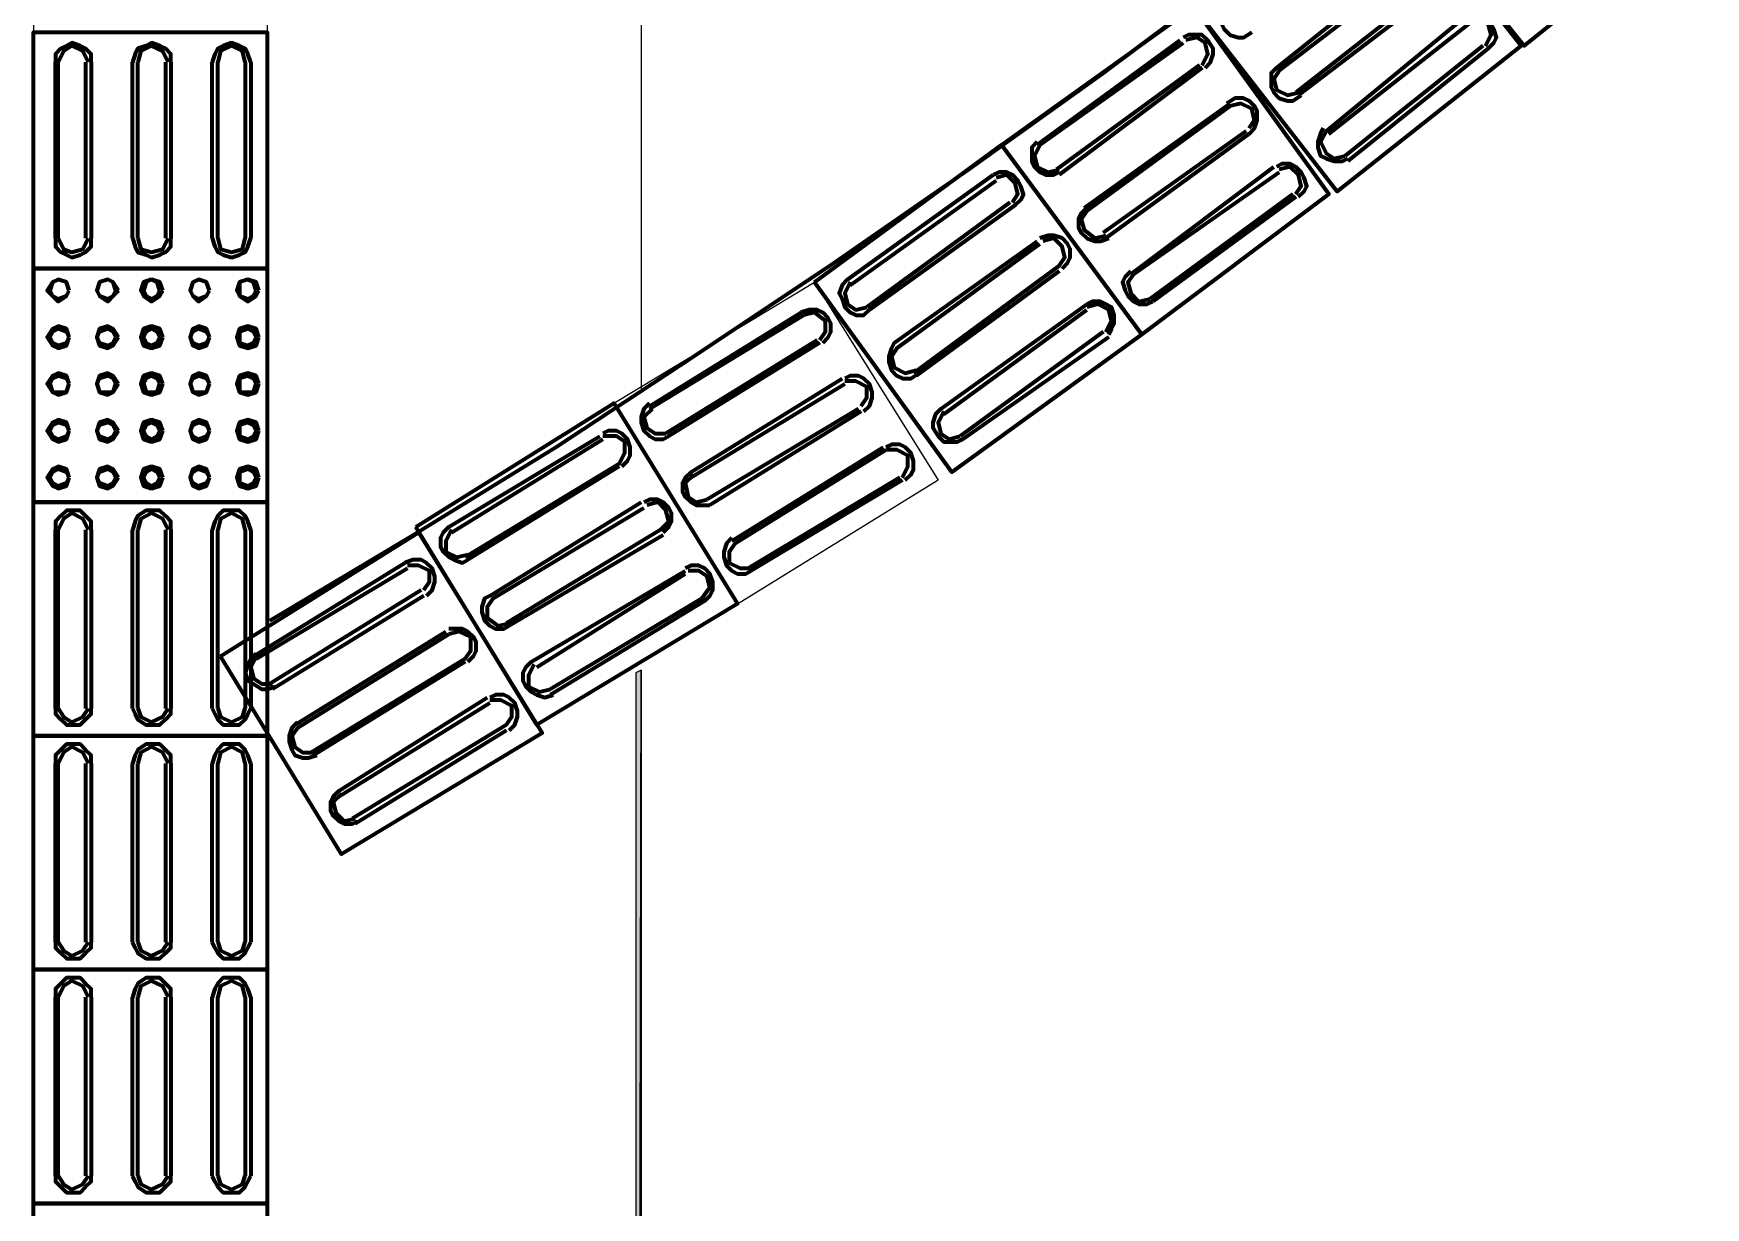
# Model space of a CAD drawing. Header units: millimetres. Extents: x 2273 to 2522, y 1034 to 1187.
# Drawn here: x 2457.119 to 2458.908, y 1039.703 to 1040.959 of the extents above; entities that cross this region are included whole.
import ezdxf

# ---------------------------------------------------------------- set-up
doc = ezdxf.new("R2010")
doc.units = ezdxf.units.MM
doc.layers.add('LAYER8', color=8, linetype='Continuous')
doc.layers.add('PAREDES', color=4, linetype='Continuous', lineweight=100)

# ---------------------------------------------------------------- blocks, each defined once
blk = doc.blocks.new('VBCX')
at = {"layer": 'PAREDES', "color": 160, "linetype": 'Continuous'}
for points in [[(85.324, 142.0627), (85.224, 142.2245)], [(85.327, 142.0657), (85.2299, 142.2275)], [(85.4681, 142.1539), (85.474, 142.148), (85.4799, 142.1451), (85.4887, 142.1451), (85.4946, 142.148), (85.5005, 142.1539), (85.5034, 142.1598), (85.5034, 142.1686), (85.5005, 142.1745)], [(85.4711, 142.1569), (85.4799, 142.148), (85.4917, 142.151), (85.5005, 142.1598), (85.4975, 142.1716)], [(85.3946, 142.1098), (85.4005, 142.1039), (85.4093, 142.101), (85.4152, 142.101), (85.424, 142.1039), (85.4299, 142.1069), (85.4328, 142.1157), (85.4328, 142.1216), (85.4299, 142.1304)], [(85.4005, 142.1098), (85.4093, 142.1039), (85.4211, 142.1069), (85.427, 142.1157), (85.427, 142.1275)], [(84.9093, 141.8275), (84.6564, 141.8275), (84.6564, 142.0775), (84.9093, 142.0775), (84.9093, 141.8275)], [(85.4093, 141.8275), (85.1593, 141.8275), (85.1593, 142.0775), (85.4093, 142.0775), (85.4093, 141.8275)], [(85.3211, 142.0657), (85.327, 142.0598), (85.3328, 142.0569), (85.3417, 142.0539), (85.3505, 142.0569), (85.3534, 142.0627), (85.3593, 142.0716), (85.3593, 142.0775), (85.3564, 142.0863)], [(85.324, 142.0657), (85.3358, 142.0598), (85.3475, 142.0627), (85.3534, 142.0716), (85.3534, 142.0833)], [(85.6593, 141.8275), (85.4093, 141.8275), (85.4093, 142.0775), (85.6593, 142.0775), (85.6593, 141.8275)], [(85.9093, 141.8275), (85.6593, 141.8275), (85.6593, 142.0775), (85.9093, 142.0775), (85.9093, 141.8275)], [(86.1593, 141.8275), (85.9093, 141.8275), (85.9093, 142.0775), (86.1593, 142.0775), (86.1593, 141.8275)], [(84.6887, 142.0598), (84.6799, 142.0569), (84.674, 142.0539), (84.6711, 142.048), (84.6681, 142.0392), (84.6711, 142.0304), (84.674, 142.0245), (84.6799, 142.0216), (84.6887, 142.0186)], [(84.6887, 142.0598), (84.877, 142.0598)], [(84.877, 142.0186), (84.8858, 142.0216), (84.8917, 142.0245), (84.8946, 142.0304), (84.8975, 142.0392), (84.8946, 142.048), (84.8917, 142.0539), (84.8858, 142.0569), (84.877, 142.0598)], [(85.1887, 142.0598), (85.1799, 142.0569), (85.174, 142.0539), (85.1681, 142.048), (85.1681, 142.0392), (85.1681, 142.0304), (85.174, 142.0245), (85.1799, 142.0216), (85.1887, 142.0186)], [(85.1887, 142.0598), (85.3799, 142.0598)], [(85.3799, 142.0186), (85.3858, 142.0216), (85.3917, 142.0245), (85.3975, 142.0304), (85.3975, 142.0392), (85.3975, 142.048), (85.3917, 142.0539), (85.3858, 142.0569), (85.3799, 142.0598)], [(85.4387, 142.0598), (85.4299, 142.0569), (85.424, 142.0539), (85.4181, 142.048), (85.4181, 142.0392), (85.4181, 142.0304), (85.424, 142.0245), (85.4299, 142.0216), (85.4387, 142.0186)], [(85.4387, 142.0598), (85.6299, 142.0598)], [(85.6299, 142.0186), (85.6358, 142.0216), (85.6417, 142.0245), (85.6475, 142.0304), (85.6475, 142.0392), (85.6475, 142.048), (85.6417, 142.0539), (85.6358, 142.0569), (85.6299, 142.0598)], [(85.6887, 142.0598), (85.6799, 142.0569), (85.674, 142.0539), (85.6681, 142.048), (85.6681, 142.0392), (85.6681, 142.0304), (85.674, 142.0245), (85.6799, 142.0216), (85.6887, 142.0186)], [(85.6887, 142.0598), (85.8799, 142.0598)], [(85.8799, 142.0186), (85.8858, 142.0216), (85.8917, 142.0245), (85.8975, 142.0304), (85.8975, 142.0392), (85.8975, 142.048), (85.8917, 142.0539), (85.8858, 142.0569), (85.8799, 142.0598)], [(84.6887, 142.0539), (84.677, 142.051), (84.6711, 142.0392), (84.677, 142.0275), (84.6887, 142.0245)], [(84.6887, 142.0539), (84.877, 142.0539)], [(84.877, 142.0245), (84.8887, 142.0275), (84.8917, 142.0392), (84.8887, 142.051), (84.877, 142.0539)], [(85.1887, 142.0539), (85.177, 142.051), (85.1711, 142.0392), (85.177, 142.0275), (85.1887, 142.0245)], [(85.1887, 142.0539), (85.3799, 142.0539)], [(85.3799, 142.0245), (85.3887, 142.0275), (85.3946, 142.0392), (85.3887, 142.051), (85.3799, 142.0539)], [(85.4387, 142.0539), (85.427, 142.051), (85.4211, 142.0392), (85.427, 142.0275), (85.4387, 142.0245)], [(85.4387, 142.0539), (85.6299, 142.0539)], [(85.6299, 142.0245), (85.6387, 142.0275), (85.6446, 142.0392), (85.6387, 142.051), (85.6299, 142.0539)], [(85.6887, 142.0539), (85.677, 142.051), (85.6711, 142.0392), (85.677, 142.0275), (85.6887, 142.0245)], [(85.6887, 142.0539), (85.8799, 142.0539)], [(85.8799, 142.0245), (85.8887, 142.0275), (85.8946, 142.0392), (85.8887, 142.051), (85.8799, 142.0539)], [(84.877, 142.0245), (84.6887, 142.0245)], [(85.3799, 142.0245), (85.1887, 142.0245)], [(85.6299, 142.0245), (85.4387, 142.0245)], [(85.8799, 142.0245), (85.6887, 142.0245)], [(84.877, 142.0186), (84.6887, 142.0186)], [(85.3799, 142.0186), (85.1887, 142.0186)], [(85.6299, 142.0186), (85.4387, 142.0186)], [(85.8799, 142.0186), (85.6887, 142.0186)], [(84.6887, 141.9745), (84.6799, 141.9745), (84.674, 141.9686), (84.6711, 141.9627), (84.6681, 141.9539), (84.6711, 141.948), (84.674, 141.9392), (84.6799, 141.9363), (84.6887, 141.9333)], [(84.6887, 141.9716), (84.677, 141.9657), (84.6711, 141.9539), (84.677, 141.9422), (84.6887, 141.9392)], [(84.6887, 141.9745), (84.877, 141.9745)], [(84.6887, 141.9686), (84.877, 141.9686)], [(84.877, 141.9333), (84.8858, 141.9363), (84.8917, 141.9392), (84.8946, 141.948), (84.8975, 141.9539), (84.8946, 141.9627), (84.8917, 141.9686), (84.8858, 141.9745), (84.877, 141.9745)], [(84.877, 141.9392), (84.8887, 141.9422), (84.8917, 141.9539), (84.8887, 141.9657), (84.877, 141.9716)], [(85.1887, 141.9745), (85.1799, 141.9745), (85.174, 141.9686), (85.1681, 141.9627), (85.1681, 141.9539), (85.1681, 141.948), (85.174, 141.9392), (85.1799, 141.9363), (85.1887, 141.9333)], [(85.1887, 141.9716), (85.177, 141.9657), (85.1711, 141.9539), (85.177, 141.9422), (85.1887, 141.9392)], [(85.1887, 141.9745), (85.3799, 141.9745)], [(85.1887, 141.9686), (85.3799, 141.9686)], [(85.3799, 141.9333), (85.3858, 141.9363), (85.3917, 141.9392), (85.3975, 141.948), (85.3975, 141.9539), (85.3975, 141.9627), (85.3917, 141.9686), (85.3858, 141.9745), (85.3799, 141.9745)], [(85.3799, 141.9392), (85.3887, 141.9422), (85.3946, 141.9539), (85.3887, 141.9657), (85.3799, 141.9716)], [(85.4387, 141.9745), (85.4299, 141.9745), (85.424, 141.9686), (85.4181, 141.9627), (85.4181, 141.9539), (85.4181, 141.948), (85.424, 141.9392), (85.4299, 141.9363), (85.4387, 141.9333)], [(85.4387, 141.9716), (85.427, 141.9657), (85.4211, 141.9539), (85.427, 141.9422), (85.4387, 141.9392)], [(85.4387, 141.9745), (85.6299, 141.9745)], [(85.4387, 141.9686), (85.6299, 141.9686)], [(85.6299, 141.9333), (85.6358, 141.9363), (85.6417, 141.9392), (85.6475, 141.948), (85.6475, 141.9539), (85.6475, 141.9627), (85.6417, 141.9686), (85.6358, 141.9745), (85.6299, 141.9745)], [(85.6299, 141.9392), (85.6387, 141.9422), (85.6446, 141.9539), (85.6387, 141.9657), (85.6299, 141.9716)], [(85.6887, 141.9745), (85.6799, 141.9745), (85.674, 141.9686), (85.6681, 141.9627), (85.6681, 141.9539), (85.6681, 141.948), (85.674, 141.9392), (85.6799, 141.9363), (85.6887, 141.9333)], [(85.6887, 141.9716), (85.677, 141.9657), (85.6711, 141.9539), (85.677, 141.9422), (85.6887, 141.9392)], [(85.6887, 141.9745), (85.8799, 141.9745)], [(85.6887, 141.9686), (85.8799, 141.9686)], [(85.8799, 141.9333), (85.8858, 141.9363), (85.8917, 141.9392), (85.8975, 141.948), (85.8975, 141.9539), (85.8975, 141.9627), (85.8917, 141.9686), (85.8858, 141.9745), (85.8799, 141.9745)], [(85.8799, 141.9392), (85.8887, 141.9422), (85.8946, 141.9539), (85.8887, 141.9657), (85.8799, 141.9716)], [(84.877, 141.9392), (84.6887, 141.9392)], [(84.877, 141.9333), (84.6887, 141.9333)], [(85.3799, 141.9392), (85.1887, 141.9392)], [(85.3799, 141.9333), (85.1887, 141.9333)], [(85.6299, 141.9392), (85.4387, 141.9392)], [(85.6299, 141.9333), (85.4387, 141.9333)], [(85.8799, 141.9392), (85.6887, 141.9392)], [(85.8799, 141.9333), (85.6887, 141.9333)], [(84.6887, 141.8892), (84.6799, 141.8892), (84.674, 141.8833), (84.6711, 141.8775), (84.6681, 141.8686), (84.6711, 141.8627), (84.674, 141.8569), (84.6799, 141.851), (84.6887, 141.851)], [(84.6887, 141.8863), (84.677, 141.8804), (84.6711, 141.8686), (84.677, 141.8598), (84.6887, 141.8539)], [(84.6887, 141.8892), (84.877, 141.8892)], [(84.6887, 141.8833), (84.877, 141.8833)], [(84.877, 141.851), (84.8858, 141.851), (84.8917, 141.8569), (84.8946, 141.8627), (84.8975, 141.8686), (84.8946, 141.8775), (84.8917, 141.8833), (84.8858, 141.8892), (84.877, 141.8892)], [(84.877, 141.8539), (84.8887, 141.8598), (84.8917, 141.8686), (84.8887, 141.8804), (84.877, 141.8863)], [(85.1887, 141.8892), (85.1799, 141.8892), (85.174, 141.8833), (85.1681, 141.8775), (85.1681, 141.8686), (85.1681, 141.8627), (85.174, 141.8569), (85.1799, 141.851), (85.1887, 141.851)], [(85.1887, 141.8863), (85.177, 141.8804), (85.1711, 141.8686), (85.177, 141.8598), (85.1887, 141.8539)], [(85.1887, 141.8892), (85.3799, 141.8892)], [(85.1887, 141.8833), (85.3799, 141.8833)], [(85.3799, 141.851), (85.3858, 141.851), (85.3917, 141.8569), (85.3975, 141.8627), (85.3975, 141.8686), (85.3975, 141.8775), (85.3917, 141.8833), (85.3858, 141.8892), (85.3799, 141.8892)], [(85.3799, 141.8539), (85.3887, 141.8598), (85.3946, 141.8686), (85.3887, 141.8804), (85.3799, 141.8863)], [(85.4387, 141.8892), (85.4299, 141.8892), (85.424, 141.8833), (85.4181, 141.8775), (85.4181, 141.8686), (85.4181, 141.8627), (85.424, 141.8569), (85.4299, 141.851), (85.4387, 141.851)], [(85.4387, 141.8863), (85.427, 141.8804), (85.4211, 141.8686), (85.427, 141.8598), (85.4387, 141.8539)], [(85.4387, 141.8892), (85.6299, 141.8892)], [(85.4387, 141.8833), (85.6299, 141.8833)], [(85.6299, 141.851), (85.6358, 141.851), (85.6417, 141.8569), (85.6475, 141.8627), (85.6475, 141.8686), (85.6475, 141.8775), (85.6417, 141.8833), (85.6358, 141.8892), (85.6299, 141.8892)], [(85.6299, 141.8539), (85.6387, 141.8598), (85.6446, 141.8686), (85.6387, 141.8804), (85.6299, 141.8863)], [(85.6887, 141.8892), (85.6799, 141.8892), (85.674, 141.8833), (85.6681, 141.8775), (85.6681, 141.8686), (85.6681, 141.8627), (85.674, 141.8569), (85.6799, 141.851), (85.6887, 141.851)], [(85.6887, 141.8863), (85.677, 141.8804), (85.6711, 141.8686), (85.677, 141.8598), (85.6887, 141.8539)], [(85.6887, 141.8892), (85.8799, 141.8892)], [(85.6887, 141.8833), (85.8799, 141.8833)], [(85.8799, 141.851), (85.8858, 141.851), (85.8917, 141.8569), (85.8975, 141.8627), (85.8975, 141.8686), (85.8975, 141.8775), (85.8917, 141.8833), (85.8858, 141.8892), (85.8799, 141.8892)], [(85.8799, 141.8539), (85.8887, 141.8598), (85.8946, 141.8686), (85.8887, 141.8804), (85.8799, 141.8863)], [(84.877, 141.8539), (84.6887, 141.8539)], [(84.877, 141.851), (84.6887, 141.851)], [(85.3799, 141.8539), (85.1887, 141.8539)], [(85.3799, 141.851), (85.1887, 141.851)], [(85.6299, 141.8539), (85.4387, 141.8539)], [(85.6299, 141.851), (85.4387, 141.851)], [(85.8799, 141.8539), (85.6887, 141.8539)], [(85.8799, 141.851), (85.6887, 141.851)]]:
    blk.add_lwpolyline(points, dxfattribs=at)
at = {"layer": 'PAREDES', "color": 30, "linetype": 'Continuous'}
for points in [[(84.9093, 142.0775), (85.1593, 142.0775), (85.1593, 141.8275), (84.9093, 141.8275), (84.9093, 142.0775)], [(84.9328, 142.0686), (84.924, 142.0657), (84.9211, 142.0569), (84.924, 142.048), (84.9328, 142.0451), (84.9387, 142.048), (84.9446, 142.0569), (84.9387, 142.0657), (84.9328, 142.0686)], [(84.9328, 142.0657), (84.924, 142.0627), (84.9211, 142.0569), (84.924, 142.048), (84.9328, 142.048), (84.9387, 142.048), (84.9417, 142.0569), (84.9387, 142.0627), (84.9328, 142.0657)], [(84.9828, 142.0686), (84.974, 142.0657), (84.9711, 142.0569), (84.974, 142.048), (84.9828, 142.0451), (84.9917, 142.048), (84.9946, 142.0569), (84.9917, 142.0657), (84.9828, 142.0686)], [(84.9828, 142.0657), (84.977, 142.0627), (84.974, 142.0569), (84.977, 142.048), (84.9828, 142.048), (84.9887, 142.048), (84.9917, 142.0569), (84.9887, 142.0627), (84.9828, 142.0657)], [(85.0328, 142.0686), (85.024, 142.0657), (85.0211, 142.0569), (85.024, 142.048), (85.0328, 142.0451), (85.0417, 142.048), (85.0446, 142.0569), (85.0417, 142.0657), (85.0328, 142.0686)], [(85.0328, 142.0657), (85.027, 142.0627), (85.024, 142.0569), (85.027, 142.048), (85.0328, 142.048), (85.0417, 142.048), (85.0417, 142.0569), (85.0417, 142.0627), (85.0328, 142.0657)], [(85.0828, 142.0686), (85.074, 142.0657), (85.0711, 142.0569), (85.074, 142.048), (85.0828, 142.0451), (85.0917, 142.048), (85.0946, 142.0569), (85.0917, 142.0657), (85.0828, 142.0686)], [(85.0828, 142.0657), (85.077, 142.0627), (85.074, 142.0569), (85.077, 142.048), (85.0828, 142.048), (85.0887, 142.048), (85.0917, 142.0569), (85.0887, 142.0627), (85.0828, 142.0657)], [(85.1328, 142.0686), (85.124, 142.0657), (85.1211, 142.0569), (85.124, 142.048), (85.1328, 142.0451), (85.1417, 142.048), (85.1446, 142.0569), (85.1417, 142.0657), (85.1328, 142.0686)], [(85.1328, 142.0657), (85.127, 142.0627), (85.124, 142.0569), (85.127, 142.048), (85.1328, 142.048), (85.1387, 142.048), (85.1417, 142.0569), (85.1387, 142.0627), (85.1328, 142.0657)], [(84.9328, 142.0157), (84.924, 142.0127), (84.9211, 142.0039), (84.924, 141.998), (84.9328, 141.9951), (84.9387, 141.998), (84.9417, 142.0039), (84.9387, 142.0127), (84.9328, 142.0157)], [(84.9328, 142.0157), (84.924, 142.0127), (84.9211, 142.0039), (84.924, 141.998), (84.9328, 141.9951), (84.9387, 141.998), (84.9446, 142.0039), (84.9387, 142.0127), (84.9328, 142.0157)], [(84.9828, 142.0157), (84.974, 142.0127), (84.9711, 142.0039), (84.974, 141.998), (84.9828, 141.9951), (84.9917, 141.998), (84.9946, 142.0039), (84.9917, 142.0127), (84.9828, 142.0157)], [(84.9828, 142.0157), (84.977, 142.0127), (84.974, 142.0039), (84.977, 141.998), (84.9828, 141.9951), (84.9887, 141.998), (84.9917, 142.0039), (84.9887, 142.0127), (84.9828, 142.0157)], [(85.0328, 142.0157), (85.024, 142.0127), (85.0211, 142.0039), (85.024, 141.998), (85.0328, 141.9951), (85.0417, 141.998), (85.0446, 142.0039), (85.0417, 142.0127), (85.0328, 142.0157)], [(85.0328, 142.0157), (85.027, 142.0127), (85.024, 142.0039), (85.027, 141.998), (85.0328, 141.9951), (85.0417, 141.998), (85.0417, 142.0039), (85.0417, 142.0127), (85.0328, 142.0157)], [(85.0828, 142.0157), (85.074, 142.0127), (85.0711, 142.0039), (85.074, 141.998), (85.0828, 141.9951), (85.0917, 141.998), (85.0946, 142.0039), (85.0917, 142.0127), (85.0828, 142.0157)], [(85.0828, 142.0157), (85.077, 142.0127), (85.074, 142.0039), (85.077, 141.998), (85.0828, 141.9951), (85.0887, 141.998), (85.0917, 142.0039), (85.0887, 142.0127), (85.0828, 142.0157)], [(85.1328, 142.0157), (85.124, 142.0127), (85.1211, 142.0039), (85.124, 141.998), (85.1328, 141.9951), (85.1417, 141.998), (85.1446, 142.0039), (85.1417, 142.0127), (85.1328, 142.0157)], [(85.1328, 142.0157), (85.127, 142.0127), (85.124, 142.0039), (85.127, 141.998), (85.1328, 141.9951), (85.1387, 141.998), (85.1417, 142.0039), (85.1387, 142.0127), (85.1328, 142.0157)], [(84.9328, 141.9657), (84.924, 141.9627), (84.9211, 141.9539), (84.924, 141.9451), (84.9328, 141.9422), (84.9387, 141.9451), (84.9446, 141.9539), (84.9387, 141.9627), (84.9328, 141.9657)], [(84.9328, 141.9627), (84.924, 141.9598), (84.9211, 141.9539), (84.924, 141.948), (84.9328, 141.9451), (84.9387, 141.948), (84.9417, 141.9539), (84.9387, 141.9598), (84.9328, 141.9627)], [(84.9828, 141.9657), (84.974, 141.9627), (84.9711, 141.9539), (84.974, 141.9451), (84.9828, 141.9422), (84.9917, 141.9451), (84.9946, 141.9539), (84.9917, 141.9627), (84.9828, 141.9657)], [(84.9828, 141.9627), (84.977, 141.9598), (84.974, 141.9539), (84.977, 141.948), (84.9828, 141.9451), (84.9887, 141.948), (84.9917, 141.9539), (84.9887, 141.9598), (84.9828, 141.9627)], [(85.0328, 141.9657), (85.024, 141.9627), (85.0211, 141.9539), (85.024, 141.9451), (85.0328, 141.9422), (85.0417, 141.9451), (85.0446, 141.9539), (85.0417, 141.9627), (85.0328, 141.9657)], [(85.0328, 141.9627), (85.027, 141.9598), (85.024, 141.9539), (85.027, 141.948), (85.0328, 141.9451), (85.0417, 141.948), (85.0417, 141.9539), (85.0417, 141.9598), (85.0328, 141.9627)], [(85.0828, 141.9657), (85.074, 141.9627), (85.0711, 141.9539), (85.074, 141.9451), (85.0828, 141.9422), (85.0917, 141.9451), (85.0946, 141.9539), (85.0917, 141.9627), (85.0828, 141.9657)], [(85.0828, 141.9627), (85.077, 141.9598), (85.074, 141.9539), (85.077, 141.948), (85.0828, 141.9451), (85.0887, 141.948), (85.0917, 141.9539), (85.0887, 141.9598), (85.0828, 141.9627)], [(85.1328, 141.9657), (85.124, 141.9627), (85.1211, 141.9539), (85.124, 141.9451), (85.1328, 141.9422), (85.1417, 141.9451), (85.1446, 141.9539), (85.1417, 141.9627), (85.1328, 141.9657)], [(85.1328, 141.9627), (85.127, 141.9598), (85.124, 141.9539), (85.127, 141.948), (85.1328, 141.9451), (85.1387, 141.948), (85.1417, 141.9539), (85.1387, 141.9598), (85.1328, 141.9627)], [(84.9328, 141.9186), (84.924, 141.9127), (84.9211, 141.9069), (84.924, 141.898), (84.9328, 141.8951), (84.9387, 141.898), (84.9446, 141.9069), (84.9387, 141.9127), (84.9328, 141.9186)], [(84.9328, 141.9157), (84.924, 141.9127), (84.9211, 141.9069), (84.924, 141.898), (84.9328, 141.8951), (84.9387, 141.898), (84.9417, 141.9069), (84.9387, 141.9127), (84.9328, 141.9157)], [(84.9828, 141.9186), (84.974, 141.9127), (84.9711, 141.9069), (84.974, 141.898), (84.9828, 141.8951), (84.9917, 141.898), (84.9946, 141.9069), (84.9917, 141.9127), (84.9828, 141.9186)], [(84.9828, 141.9157), (84.977, 141.9127), (84.974, 141.9069), (84.977, 141.898), (84.9828, 141.8951), (84.9887, 141.898), (84.9917, 141.9069), (84.9887, 141.9127), (84.9828, 141.9157)], [(85.0328, 141.9186), (85.024, 141.9127), (85.0211, 141.9069), (85.024, 141.898), (85.0328, 141.8951), (85.0417, 141.898), (85.0446, 141.9069), (85.0417, 141.9127), (85.0328, 141.9186)], [(85.0328, 141.9157), (85.027, 141.9127), (85.024, 141.9069), (85.027, 141.898), (85.0328, 141.8951), (85.0417, 141.898), (85.0417, 141.9069), (85.0417, 141.9127), (85.0328, 141.9157)], [(85.0828, 141.9186), (85.074, 141.9127), (85.0711, 141.9069), (85.074, 141.898), (85.0828, 141.8951), (85.0917, 141.898), (85.0946, 141.9069), (85.0917, 141.9127), (85.0828, 141.9186)], [(85.0828, 141.9157), (85.077, 141.9127), (85.074, 141.9069), (85.077, 141.898), (85.0828, 141.8951), (85.0887, 141.898), (85.0917, 141.9069), (85.0887, 141.9127), (85.0828, 141.9157)], [(85.1328, 141.9186), (85.124, 141.9127), (85.1211, 141.9069), (85.124, 141.898), (85.1328, 141.8951), (85.1417, 141.898), (85.1446, 141.9069), (85.1417, 141.9127), (85.1328, 141.9186)], [(85.1328, 141.9157), (85.127, 141.9127), (85.124, 141.9069), (85.127, 141.898), (85.1328, 141.8951), (85.1387, 141.898), (85.1417, 141.9069), (85.1387, 141.9127), (85.1328, 141.9157)], [(84.9328, 141.8657), (84.924, 141.8627), (84.9211, 141.8539), (84.924, 141.848), (84.9328, 141.8451), (84.9387, 141.848), (84.9417, 141.8539), (84.9387, 141.8627), (84.9328, 141.8657)], [(84.9328, 141.8657), (84.924, 141.8627), (84.9211, 141.8539), (84.924, 141.848), (84.9328, 141.8422), (84.9387, 141.848), (84.9446, 141.8539), (84.9387, 141.8627), (84.9328, 141.8657)], [(84.9828, 141.8657), (84.974, 141.8627), (84.9711, 141.8539), (84.974, 141.848), (84.9828, 141.8422), (84.9917, 141.848), (84.9946, 141.8539), (84.9917, 141.8627), (84.9828, 141.8657)], [(84.9828, 141.8657), (84.977, 141.8627), (84.974, 141.8539), (84.977, 141.848), (84.9828, 141.8451), (84.9887, 141.848), (84.9917, 141.8539), (84.9887, 141.8627), (84.9828, 141.8657)], [(85.0328, 141.8657), (85.024, 141.8627), (85.0211, 141.8539), (85.024, 141.848), (85.0328, 141.8422), (85.0417, 141.848), (85.0446, 141.8539), (85.0417, 141.8627), (85.0328, 141.8657)], [(85.0328, 141.8657), (85.027, 141.8627), (85.024, 141.8539), (85.027, 141.848), (85.0328, 141.8451), (85.0417, 141.848), (85.0417, 141.8539), (85.0417, 141.8627), (85.0328, 141.8657)], [(85.0828, 141.8657), (85.074, 141.8627), (85.0711, 141.8539), (85.074, 141.848), (85.0828, 141.8422), (85.0917, 141.848), (85.0946, 141.8539), (85.0917, 141.8627), (85.0828, 141.8657)], [(85.0828, 141.8657), (85.077, 141.8627), (85.074, 141.8539), (85.077, 141.848), (85.0828, 141.8451), (85.0887, 141.848), (85.0917, 141.8539), (85.0887, 141.8627), (85.0828, 141.8657)], [(85.1328, 141.8657), (85.124, 141.8627), (85.1211, 141.8539), (85.124, 141.848), (85.1328, 141.8422), (85.1417, 141.848), (85.1446, 141.8539), (85.1417, 141.8627), (85.1328, 141.8657)], [(85.1328, 141.8657), (85.127, 141.8627), (85.124, 141.8539), (85.127, 141.848), (85.1328, 141.8451), (85.1387, 141.848), (85.1417, 141.8539), (85.1387, 141.8627), (85.1328, 141.8657)], [(84.9093, 141.8275), (85.1593, 141.8275)]]:
    blk.add_lwpolyline(points, dxfattribs=at)
blk = doc.blocks.new('KJIUY')
at = {"layer": 'PAREDES', "color": 0, "linetype": 'Continuous'}
blk.add_lwpolyline([(85.2858, 142.0804), (85.1946, 142.2333), (85.1005, 142.3863), (85.0034, 142.5333), (84.9034, 142.6833), (84.8034, 142.8275), (84.7005, 142.9716), (84.5946, 143.1127)], dxfattribs=at)
at = {"layer": 'PAREDES', "color": 160, "linetype": 'Continuous'}
for points in [[(84.477, 143.2657), (84.3181, 143.4598), (84.5152, 143.6157), (84.6711, 143.4216), (84.477, 143.2657)], [(84.6299, 143.0686), (84.477, 143.2657), (84.6711, 143.4186), (84.827, 143.2216), (84.6299, 143.0686)], [(84.674, 143.3833), (84.6681, 143.3892), (84.6623, 143.3922), (84.6534, 143.3892), (84.6475, 143.3863), (84.6417, 143.3804), (84.6387, 143.3745), (84.6387, 143.3657), (84.6417, 143.3598)], [(84.6711, 143.3804), (84.6593, 143.3863), (84.6475, 143.3833), (84.6417, 143.3745), (84.6475, 143.3627)], [(84.674, 143.3833), (84.7946, 143.2333)], [(84.6711, 143.3775), (84.7887, 143.2304)], [(84.7623, 143.2098), (84.6417, 143.3569)], [(84.7652, 143.2127), (84.6475, 143.3627)], [(84.6034, 143.3275), (84.7211, 143.1775)], [(84.6093, 143.3304), (84.724, 143.1804)], [(84.6975, 143.1598), (84.5828, 143.3098)], [(84.6946, 143.1569), (84.577, 143.3039)], [(84.7593, 143.2069), (84.7652, 143.2039), (84.774, 143.201), (84.7799, 143.201), (84.7887, 143.2039), (84.7917, 143.2098), (84.7946, 143.2186), (84.7946, 143.2275), (84.7917, 143.2333)], [(84.7623, 143.2098), (84.774, 143.2039), (84.7858, 143.2098), (84.7917, 143.2186), (84.7887, 143.2304)], [(84.777, 142.8627), (84.6299, 143.0686), (84.8299, 143.2127), (84.9799, 143.0127), (84.777, 142.8627)], [(84.8328, 143.1804), (84.827, 143.1863), (84.8211, 143.1892), (84.8123, 143.1863), (84.8064, 143.1833), (84.8005, 143.1775), (84.7975, 143.1716), (84.7975, 143.1627), (84.8005, 143.1569)], [(84.6946, 143.1569), (84.7005, 143.151), (84.7064, 143.151), (84.7152, 143.151), (84.7211, 143.1539), (84.727, 143.1598), (84.7299, 143.1686), (84.7299, 143.1745), (84.724, 143.1833)], [(84.6975, 143.1598), (84.7064, 143.1539), (84.7181, 143.1569), (84.724, 143.1686), (84.7211, 143.1804)], [(84.8299, 143.1775), (84.8211, 143.1833), (84.8093, 143.1804), (84.8005, 143.1716), (84.8034, 143.1598)], [(84.8299, 143.1745), (84.9417, 143.0216)], [(84.8328, 143.1775), (84.9446, 143.0245)], [(84.9152, 143.001), (84.8005, 143.1539)], [(84.9152, 143.0039), (84.8064, 143.1598)], [(84.627, 143.1039), (84.6328, 143.098), (84.6387, 143.098), (84.6475, 143.098), (84.6534, 143.101), (84.6593, 143.1069), (84.6623, 143.1157), (84.6623, 143.1216), (84.6564, 143.1304)], [(84.7652, 143.1275), (84.7593, 143.1333), (84.7505, 143.1363), (84.7417, 143.1363), (84.7358, 143.1333), (84.7299, 143.1275), (84.727, 143.1216), (84.727, 143.1127), (84.7328, 143.1039)], [(84.7593, 143.1275), (84.7505, 143.1333), (84.7387, 143.1304), (84.7328, 143.1186), (84.7358, 143.1069)], [(84.7623, 143.1245), (84.8711, 142.9716)], [(84.7652, 143.1275), (84.877, 142.9745)], [(84.8446, 142.951), (84.7328, 143.1069)], [(84.8475, 142.9539), (84.7358, 143.1069)], [(84.6946, 143.0804), (84.6887, 143.0863), (84.6799, 143.0892), (84.674, 143.0892), (84.6652, 143.0833), (84.6593, 143.0775), (84.6593, 143.0716), (84.6593, 143.0627), (84.6623, 143.0569)], [(84.6917, 143.0775), (84.6799, 143.0833), (84.6681, 143.0804), (84.6623, 143.0716), (84.6652, 143.0598)], [(84.6946, 143.0775), (84.8093, 142.9245)], [(84.6917, 143.0745), (84.8034, 142.9216)], [(84.777, 142.901), (84.6652, 143.0539)], [(84.777, 142.9039), (84.6681, 143.0569)], [(84.9123, 143.001), (84.9181, 142.9951), (84.924, 142.9922), (84.9328, 142.9951), (84.9387, 142.998), (84.9446, 143.0039), (84.9475, 143.0098), (84.9475, 143.0186), (84.9446, 143.0245)], [(84.924, 142.6627), (84.777, 142.8627), (84.9799, 143.0127), (85.127, 142.8098), (84.924, 142.6627)], [(84.9152, 143.0039), (84.924, 142.998), (84.9358, 143.001), (84.9446, 143.0098), (84.9417, 143.0216)], [(84.8446, 142.9539), (84.8505, 142.948), (84.8564, 142.9451), (84.8652, 142.9451), (84.8711, 142.948), (84.877, 142.9539), (84.8799, 142.9627), (84.8799, 142.9686), (84.877, 142.9775)], [(84.8475, 142.9539), (84.8564, 142.948), (84.8681, 142.951), (84.877, 142.9627), (84.874, 142.9745)], [(84.9799, 142.9775), (84.974, 142.9804), (84.9681, 142.9833), (84.9593, 142.9833), (84.9505, 142.9804), (84.9475, 142.9745), (84.9446, 142.9686), (84.9446, 142.9598), (84.9475, 142.9539)], [(84.977, 142.9745), (84.9652, 142.9804), (84.9534, 142.9775), (84.9475, 142.9657), (84.9505, 142.9539)], [(84.977, 142.9716), (85.0887, 142.8186)], [(84.9828, 142.9775), (85.0917, 142.8216)], [(85.0593, 142.798), (84.9475, 142.9539)], [(85.0652, 142.801), (84.9534, 142.9539)], [(84.9093, 142.9275), (84.9034, 142.9333), (84.8975, 142.9363), (84.8887, 142.9363), (84.8828, 142.9333), (84.877, 142.9275), (84.874, 142.9186), (84.874, 142.9127), (84.877, 142.9039)], [(84.774, 142.901), (84.7799, 142.8951), (84.7858, 142.8951), (84.7946, 142.8951), (84.8005, 142.898), (84.8064, 142.9039), (84.8093, 142.9098), (84.8093, 142.9186), (84.8064, 142.9245)], [(84.777, 142.9039), (84.7887, 142.898), (84.8005, 142.901), (84.8064, 142.9127), (84.8034, 142.9245)], [(84.9064, 142.9245), (84.8975, 142.9304), (84.8858, 142.9275), (84.877, 142.9186), (84.8799, 142.9069)], [(84.9064, 142.9245), (85.0211, 142.7686)], [(84.9123, 142.9245), (85.024, 142.7716)], [(84.9887, 142.748), (84.8799, 142.901)], [(84.9946, 142.751), (84.8828, 142.9039)], [(84.8417, 142.8775), (84.8358, 142.8833), (84.8299, 142.8863), (84.8211, 142.8833), (84.8152, 142.8804), (84.8093, 142.8745), (84.8064, 142.8686), (84.8064, 142.8598), (84.8093, 142.8539)], [(84.8387, 142.8745), (84.8299, 142.8804), (84.8181, 142.8775), (84.8093, 142.8686), (84.8123, 142.8569)], [(84.8387, 142.8716), (84.9505, 142.7186)], [(84.8417, 142.8775), (84.9534, 142.7216)], [(84.9211, 142.698), (84.8093, 142.8539)], [(84.927, 142.701), (84.8152, 142.8569)], [(85.0593, 142.798), (85.0652, 142.7922), (85.074, 142.7892), (85.0799, 142.7892), (85.0887, 142.7951), (85.0946, 142.801), (85.0946, 142.8069), (85.0946, 142.8157), (85.0917, 142.8216)], [(85.0623, 142.801), (85.074, 142.7951), (85.0858, 142.798), (85.0917, 142.8069), (85.0887, 142.8186)], [(84.9887, 142.748), (84.9946, 142.7451), (85.0034, 142.7422), (85.0093, 142.7422), (85.0181, 142.7451), (85.024, 142.751), (85.027, 142.7569), (85.027, 142.7657), (85.0211, 142.7745)], [(84.9946, 142.751), (85.0034, 142.7451), (85.0152, 142.748), (85.0211, 142.7598), (85.0181, 142.7716)], [(85.1358, 142.7598), (85.1299, 142.7657), (85.124, 142.7686), (85.1152, 142.7686), (85.1064, 142.7657), (85.1005, 142.7598), (85.0975, 142.7539), (85.0975, 142.7451), (85.1005, 142.7392)], [(85.1328, 142.7569), (85.1211, 142.7627), (85.1093, 142.7627), (85.1034, 142.751), (85.1034, 142.7392)], [(85.1358, 142.7569), (85.2328, 142.5951)], [(85.2034, 142.5775), (85.1034, 142.7392)], [(85.1328, 142.7539), (85.2299, 142.5922)], [(84.9211, 142.698), (84.927, 142.6922), (84.9358, 142.6892), (84.9417, 142.6922), (84.9505, 142.6951), (84.9564, 142.701), (84.9593, 142.7069), (84.9593, 142.7157), (84.9534, 142.7216)], [(85.0623, 142.7157), (85.0564, 142.7216), (85.0475, 142.7245), (85.0417, 142.7245), (85.0328, 142.7216), (85.027, 142.7157), (85.024, 142.7098), (85.024, 142.701), (85.027, 142.6951)], [(85.2005, 142.5745), (85.1005, 142.7363)], [(84.924, 142.701), (84.9358, 142.6951), (84.9475, 142.698), (84.9534, 142.7069), (84.9505, 142.7186)], [(85.0564, 142.7127), (85.0475, 142.7186), (85.0358, 142.7186), (85.0299, 142.7069), (85.0299, 142.6951)], [(85.0593, 142.7098), (85.1564, 142.548)], [(85.0623, 142.7127), (85.1623, 142.551)], [(85.127, 142.5304), (85.027, 142.6922)], [(85.1328, 142.5304), (85.0328, 142.6951)], [(84.9887, 142.6716), (84.9828, 142.6775), (84.977, 142.6804), (84.9681, 142.6804), (84.9623, 142.6775), (84.9564, 142.6716), (84.9534, 142.6657), (84.9534, 142.6569), (84.9564, 142.648)], [(84.9858, 142.6686), (84.977, 142.6745), (84.9652, 142.6745), (84.9564, 142.6627), (84.9593, 142.651)], [(84.9858, 142.6657), (85.0858, 142.5039)], [(84.9887, 142.6686), (85.0887, 142.5069)], [(85.0564, 142.4863), (84.9564, 142.648)], [(85.0593, 142.4863), (84.9593, 142.651)], [(85.1975, 142.5745), (85.2034, 142.5686), (85.2123, 142.5657), (85.2181, 142.5657), (85.227, 142.5686), (85.2328, 142.5745), (85.2358, 142.5804), (85.2358, 142.5892), (85.2328, 142.5951)], [(85.2034, 142.5775), (85.2123, 142.5716), (85.224, 142.5716), (85.2299, 142.5833), (85.2299, 142.5951)], [(85.1858, 142.2363), (85.0534, 142.448), (85.2681, 142.5804), (85.3975, 142.3657), (85.1858, 142.2363)], [(85.127, 142.5304), (85.1328, 142.5245), (85.1387, 142.5216), (85.1475, 142.5216), (85.1534, 142.5245), (85.1593, 142.5304), (85.1623, 142.5363), (85.1623, 142.5451), (85.1623, 142.551)], [(85.1299, 142.5333), (85.1387, 142.5245), (85.1534, 142.5275), (85.1593, 142.5363), (85.1564, 142.548)], [(85.2652, 142.5451), (85.2593, 142.551), (85.2534, 142.5539), (85.2446, 142.5539), (85.2358, 142.551), (85.2299, 142.5451), (85.227, 142.5392), (85.227, 142.5304), (85.2299, 142.5245)], [(85.2623, 142.5422), (85.2505, 142.551), (85.2387, 142.548), (85.2328, 142.5392), (85.2328, 142.5275)], [(85.2623, 142.5422), (85.3593, 142.3804)], [(85.2652, 142.5451), (85.3652, 142.3804)], [(85.3299, 142.3598), (85.2328, 142.5245)], [(85.3358, 142.3657), (85.2358, 142.5245)], [(85.0534, 142.4863), (85.0593, 142.4804), (85.0681, 142.4775), (85.074, 142.4775), (85.0828, 142.4804), (85.0887, 142.4863), (85.0917, 142.4922), (85.0917, 142.501), (85.0887, 142.5069)], [(85.1917, 142.501), (85.1858, 142.5069), (85.1799, 142.5098), (85.1711, 142.5098), (85.1652, 142.5069), (85.1593, 142.501), (85.1564, 142.4951), (85.1564, 142.4863), (85.1593, 142.4804)], [(85.1887, 142.498), (85.1799, 142.5069), (85.1681, 142.5039), (85.1593, 142.4951), (85.1623, 142.4833)], [(85.0593, 142.4892), (85.0681, 142.4804), (85.0799, 142.4833), (85.0858, 142.4922), (85.0858, 142.5039)], [(85.1887, 142.498), (85.2887, 142.3333)], [(85.1946, 142.501), (85.2917, 142.3363)], [(85.2593, 142.3157), (85.1593, 142.4775)], [(85.2623, 142.3186), (85.1652, 142.4804)], [(85.1211, 142.4569), (85.1152, 142.4627), (85.1093, 142.4657), (85.1005, 142.4657), (85.0917, 142.4627), (85.0858, 142.4569), (85.0828, 142.451), (85.0828, 142.4422), (85.0858, 142.4363)], [(85.1181, 142.4539), (85.1064, 142.4598), (85.0946, 142.4598), (85.0887, 142.451), (85.0887, 142.4363)], [(85.1181, 142.4539), (85.2181, 142.2892)], [(85.1211, 142.4539), (85.2211, 142.2922)], [(85.1858, 142.2716), (85.0887, 142.4333)], [(85.1917, 142.2745), (85.0917, 142.4363)], [(85.3299, 142.3598), (85.3358, 142.3539), (85.3417, 142.351), (85.3505, 142.351), (85.3564, 142.3539), (85.3623, 142.3598), (85.3652, 142.3657), (85.3681, 142.3745), (85.3652, 142.3833)], [(85.3328, 142.3627), (85.3446, 142.3569), (85.3564, 142.3569), (85.3623, 142.3686), (85.3593, 142.3804)], [(85.324, 142.0275), (85.1917, 142.2392), (85.4064, 142.3716), (85.5358, 142.1569), (85.324, 142.0275)], [(85.4034, 142.3363), (85.3975, 142.3422), (85.3887, 142.3451), (85.3828, 142.3451), (85.374, 142.3422), (85.3681, 142.3363), (85.3652, 142.3304), (85.3652, 142.3216), (85.3681, 142.3157)], [(85.2593, 142.3157), (85.2623, 142.3098), (85.2711, 142.3069), (85.277, 142.3069), (85.2858, 142.3098), (85.2917, 142.3157), (85.2946, 142.3216), (85.2946, 142.3304), (85.2917, 142.3363)], [(85.2623, 142.3186), (85.2711, 142.3127), (85.2828, 142.3127), (85.2917, 142.3245), (85.2887, 142.3363)], [(85.3975, 142.3333), (85.3887, 142.3392), (85.377, 142.3392), (85.3711, 142.3275), (85.3711, 142.3157)], [(85.3975, 142.3333), (85.4975, 142.1686)], [(85.4034, 142.3333), (85.5034, 142.1716)], [(85.4681, 142.1539), (85.3681, 142.3127)], [(85.474, 142.1539), (85.374, 142.3157)], [(85.1858, 142.2716), (85.1917, 142.2657), (85.1975, 142.2627), (85.2064, 142.2627), (85.2123, 142.2657), (85.2181, 142.2716), (85.2211, 142.2775), (85.224, 142.2863), (85.2211, 142.2922)], [(85.1887, 142.2745), (85.2005, 142.2686), (85.2123, 142.2686), (85.2181, 142.2804), (85.2152, 142.2922)], [(85.3299, 142.2922), (85.324, 142.298), (85.3181, 142.301), (85.3093, 142.301), (85.3034, 142.298), (85.2975, 142.2922), (85.2946, 142.2863), (85.2946, 142.2775), (85.2946, 142.2716)], [(85.327, 142.2892), (85.3181, 142.2951), (85.3034, 142.2951), (85.2975, 142.2833), (85.3005, 142.2716)], [(85.327, 142.2892), (85.427, 142.1245)], [(85.3299, 142.2892), (85.4299, 142.1275)], [(85.2593, 142.248), (85.2534, 142.2539), (85.2446, 142.2569), (85.2387, 142.2569), (85.2299, 142.2539), (85.224, 142.248), (85.2211, 142.2422), (85.2211, 142.2333), (85.224, 142.2245)], [(85.3975, 142.1069), (85.2975, 142.2686)], [(85.4005, 142.1098), (85.3005, 142.2716)], [(85.2534, 142.2451), (85.2446, 142.251), (85.2328, 142.251), (85.227, 142.2392), (85.227, 142.2275)], [(85.2534, 142.2422), (85.3534, 142.0804)], [(85.2593, 142.2451), (85.3593, 142.0833)]]:
    blk.add_lwpolyline(points, dxfattribs=at)
at = {"color": 0, "linetype": 'ByBlock'}
blk.add_blockref('VBCX', (0, 0), dxfattribs=at)

msp = doc.modelspace()

# ---------------------------------------------------------------- hatches: boundary and pattern name
at = {"layer": 'LAYER8', "linetype": 'Continuous'}
msp.add_hatch(color=252, dxfattribs=at).paths.add_polyline_path([(2457.7634, 1037.4572), (2457.7693, 1040.2778), (2457.7634, 1040.2749), (2457.7634, 1037.4572), (2457.7693, 1040.2778), (2457.7693, 1037.4572)])

# ---------------------------------------------------------------- linework, layer by layer
at = {"layer": 'LAYER8', "color": 0, "linetype": 'Continuous'}
for points in [[(2457.1193, 1064.222), (2457.1193, 1034.3043)], [(2457.3693, 1064.222), (2457.3693, 1034.3043)], [(2457.7693, 1058.6484), (2457.7693, 1040.5749)], [(2457.7693, 1040.2778), (2457.7693, 1034.4543)]]:
    msp.add_lwpolyline(points, dxfattribs=at)
at = {"layer": 'LAYER8', "color": 160, "linetype": 'Continuous'}
msp.add_lwpolyline([(2457.7399, 1040.5631), (2457.9546, 1040.6925), (2458.0869, 1040.4808), (2457.8722, 1040.3484), (2457.7399, 1040.5631)], dxfattribs=at)
at = {"layer": 'LAYER8', "color": 252, "linetype": 'Continuous'}
for points in [[(2457.7634, 1040.2749), (2457.7634, 1037.4572), (2457.7693, 1040.2778), (2457.7634, 1040.2749)], [(2457.7634, 1037.4572), (2457.7693, 1040.2778), (2457.7693, 1037.4572), (2457.7634, 1037.4572)], [(2457.7693, 1040.2778), (2457.7693, 1038.719), (2457.7693, 1038.719), (2457.7693, 1040.2778)], [(2457.7693, 1038.719), (2457.7693, 1038.719), (2457.7693, 1040.2778), (2457.7693, 1038.719)], [(2457.7693, 1040.2778), (2457.7693, 1038.719), (2457.7693, 1038.719), (2457.7693, 1040.2778)], [(2457.7693, 1038.719), (2457.7693, 1038.719), (2457.7693, 1040.2778), (2457.7693, 1038.719)]]:
    msp.add_lwpolyline(points, dxfattribs=at)

# ---------------------------------------------------------------- block references
at = {"layer": 'LAYER8', "color": 0, "linetype": 'ByBlock', "rotation": 270}
msp.add_blockref('KJIUY', (2315.2918, 1125.6166), dxfattribs=at)

doc.saveas('drawing.dxf')
